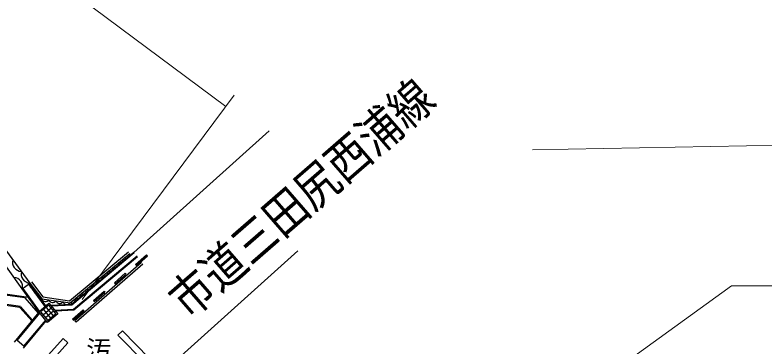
# Model space of a CAD drawing. Units: millimetres, scale not verified. Extents: x 40000 to 680000, y 20000 to 380000.
# Drawn here: x 121267 to 175242, y 310240 to 334132 of the extents above; entities that cross this region are included whole.
import ezdxf
from ezdxf.enums import TextEntityAlignment as Align

# ---------------------------------------------------------------- set-up
doc = ezdxf.new("R2010")
doc.units = ezdxf.units.MM
doc.header["$LTSCALE"] = 1000
doc.linetypes.add('DASHED', pattern=[7.5, 6, -1.5])
for name, color, linetype, lineweight in [('M-BGD', 7, 'Continuous', 25), ('M-BGD-EXST', 7, 'Continuous', 25), ('M-STR-HTXT', 7, 'Continuous', 13), ('M-STR-STRC', 7, 'Continuous', 25)]:
    doc.layers.add(name, color=color, linetype=linetype, lineweight=lineweight)
doc.styles.add('ＭＳ ゴシック', font='')
doc.styles.get('ＭＳ ゴシック').set_extended_font_data('MS Gothic')

msp = doc.modelspace()

# ---------------------------------------------------------------- linework, layer by layer
at = {"layer": 'M-BGD'}
for p, q in [((129815, 317053), (139556, 325800)), ((116144, 323236), (122345, 314844)), ((121786, 314419), (115922, 322652)), ((131880, 308417), (141621, 317165)), ((121786, 314419), (122321, 314806)), ((123481, 313204), (122321, 314806)), ((122973, 312779), (121786, 314419)), ((122487, 312115), (121625, 313094)), ((123699, 313256), (123114, 312767)), ((123504, 313093), (124018, 312477)), ((124213, 312640), (123699, 313256)), ((121221, 310587), (123006, 312741)), ((123114, 312767), (123629, 312151)), ((123286, 312562), (123870, 313051)), ((123309, 312930), (123823, 312314)), ((123457, 312357), (124042, 312845)), ((123629, 312151), (124213, 312640)), ((121884, 310149), (123521, 312124)), ((121912, 310292), (121412, 310707))]:
    msp.add_line(p, q, dxfattribs=at)
at = {"layer": 'M-BGD', "linetype": 'DASHED'}
for p, q in [((123427, 313159), (122264, 314765)), ((123030, 312821), (121843, 314460)), ((122952, 312676), (121990, 313769)), ((122532, 312169), (121678, 313140)), ((121412, 310707), (123051, 312686)), ((121912, 310292), (123475, 312179))]:
    msp.add_line(p, q, dxfattribs=at)
at = {"layer": 'M-BGD'}
for points in [[(122345, 314844), (123188, 313707), (125230, 313415), (129521, 316975)], [(122465, 314934), (123271, 313847), (125185, 313573), (129425, 317090)], [(129815, 317053), (125333, 313293), (123856, 313224)], [(122231, 313805), (110126, 315533), (106326, 316551)], [(130085, 316731), (125494, 312880), (124194, 312819)], [(121625, 313094), (109967, 314758), (105971, 315828)]]:
    msp.add_lwpolyline(points, dxfattribs=at)
at = {"layer": 'M-BGD', "linetype": 'DASHED'}
for points in [[(129847, 317015), (125352, 313244), (123896, 313175)], [(121990, 313769), (110112, 315464), (106294, 316487)], [(130053, 316770), (125475, 312929), (124154, 312867)], [(121661, 313159), (109981, 314826), (105989, 315896)]]:
    msp.add_lwpolyline(points, dxfattribs=at)
at = {"layer": 'M-BGD'}
msp.add_lwpolyline([(122973, 312779), (123711, 313397), (124354, 312628), (123616, 312011)], close=True, dxfattribs=at)
for centre, radius, start, end in [((129237, 316920), 289, 248.439, 10.9258), ((121752, 316352), 669, 165.2557, 267.6658), ((128457, 316273), 289, 248.4377, 10.9262), ((128847, 316597), 289, 248.4397, 10.9244), ((128067, 315949), 289, 248.4402, 10.9246), ((121179, 314607), 636, 342.8197, 88.1037), ((122372, 315513), 669, 165.2557, 267.6658), ((127286, 315302), 289, 248.4389, 10.9251), ((127676, 315626), 289, 248.4402, 10.9246), ((122574, 314721), 260, 151.658, 281.4556), ((126506, 314655), 289, 248.4389, 10.9251), ((126896, 314978), 289, 248.4402, 10.9246), ((122855, 314342), 260, 151.6586, 281.4542), ((126116, 314331), 289, 248.4402, 10.9246), ((123136, 313963), 260, 151.6586, 281.4542), ((123464, 313816), 297, 201.4793, 322.2342), ((123974, 313743), 297, 201.4792, 322.2332), ((125336, 313684), 289, 248.4383, 10.9249), ((125726, 314007), 289, 248.4402, 10.9246), ((124485, 313670), 297, 201.481, 322.2326), ((124995, 313597), 297, 201.4789, 322.2346)]:
    msp.add_arc(centre, radius, start, end, dxfattribs=at)
at = {"layer": 'M-STR-HTXT'}
for p, q in [((109570, 347573), (136437, 327555)), ((158518, 324439), (563525, 331558)), ((126092, 313670), (137035, 328356))]:
    msp.add_line(p, q, dxfattribs=at)
msp.add_lwpolyline([(143429, 293370), (172820, 314652), (227359, 314652)], dxfattribs=at)
at = {"layer": 'M-STR-STRC'}
for p, q in [((129940, 316174), (130724, 316867)), ((130724, 316867), (130791, 316792)), ((130372, 316318), (125561, 312132)), ((130006, 316099), (130791, 316792)), ((130471, 316205), (125659, 312019)), ((129940, 316174), (130006, 316099)), ((128416, 314864), (129200, 315557)), ((128482, 314789), (129267, 315483)), ((129200, 315557), (129267, 315483)), ((128416, 314864), (128482, 314789)), ((126907, 313598), (127676, 314254)), ((126972, 313522), (127741, 314178)), ((127676, 314254), (127741, 314178)), ((126907, 313598), (126972, 313522)), ((125406, 312253), (126183, 312925)), ((125471, 312177), (126249, 312849)), ((126183, 312925), (126249, 312849)), ((125406, 312253), (125471, 312177)), ((125561, 312132), (125659, 312019)), ((128679, 311098), (129001, 311412)), ((130608, 309119), (128679, 311098)), ((130930, 309434), (129001, 311412)), ((124732, 310852), (122756, 308656)), ((123083, 308346), (125059, 310543)), ((125059, 310543), (124732, 310852))]:
    msp.add_line(p, q, dxfattribs=at)

# ---------------------------------------------------------------- texts
at = {"layer": 'M-BGD-EXST', "style": 'ＭＳ ゴシック', "width": 0.85}
msp.add_text('市道三田尻西浦線', height=2566, rotation=41.002, dxfattribs=at).set_placement((134245, 311583), align=Align.BOTTOM_LEFT)
at = {"layer": 'M-BGD-EXST', "style": 'ＭＳ ゴシック'}
msp.add_text('汚', height=1320, dxfattribs=at).set_placement((127293, 310053), align=Align.MIDDLE_CENTER)

doc.saveas('drawing.dxf')
